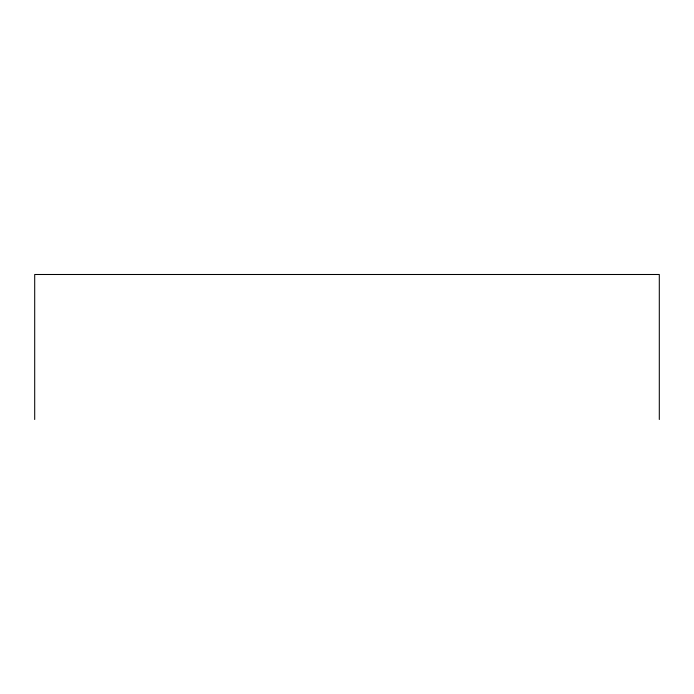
<?xml version="1.0" encoding="UTF-8"?>
<svg xmlns="http://www.w3.org/2000/svg" width="694" height="694" viewBox="0 0 694 694"><rect width="100%" height="100%" fill="white"/><g stroke="black" fill="none" stroke-linecap="round" stroke-linejoin="round"><path stroke-width="1.04" d="M659.3 419.506L659.3 274.494L34.7 274.494L34.7 419.506"/></g></svg>
